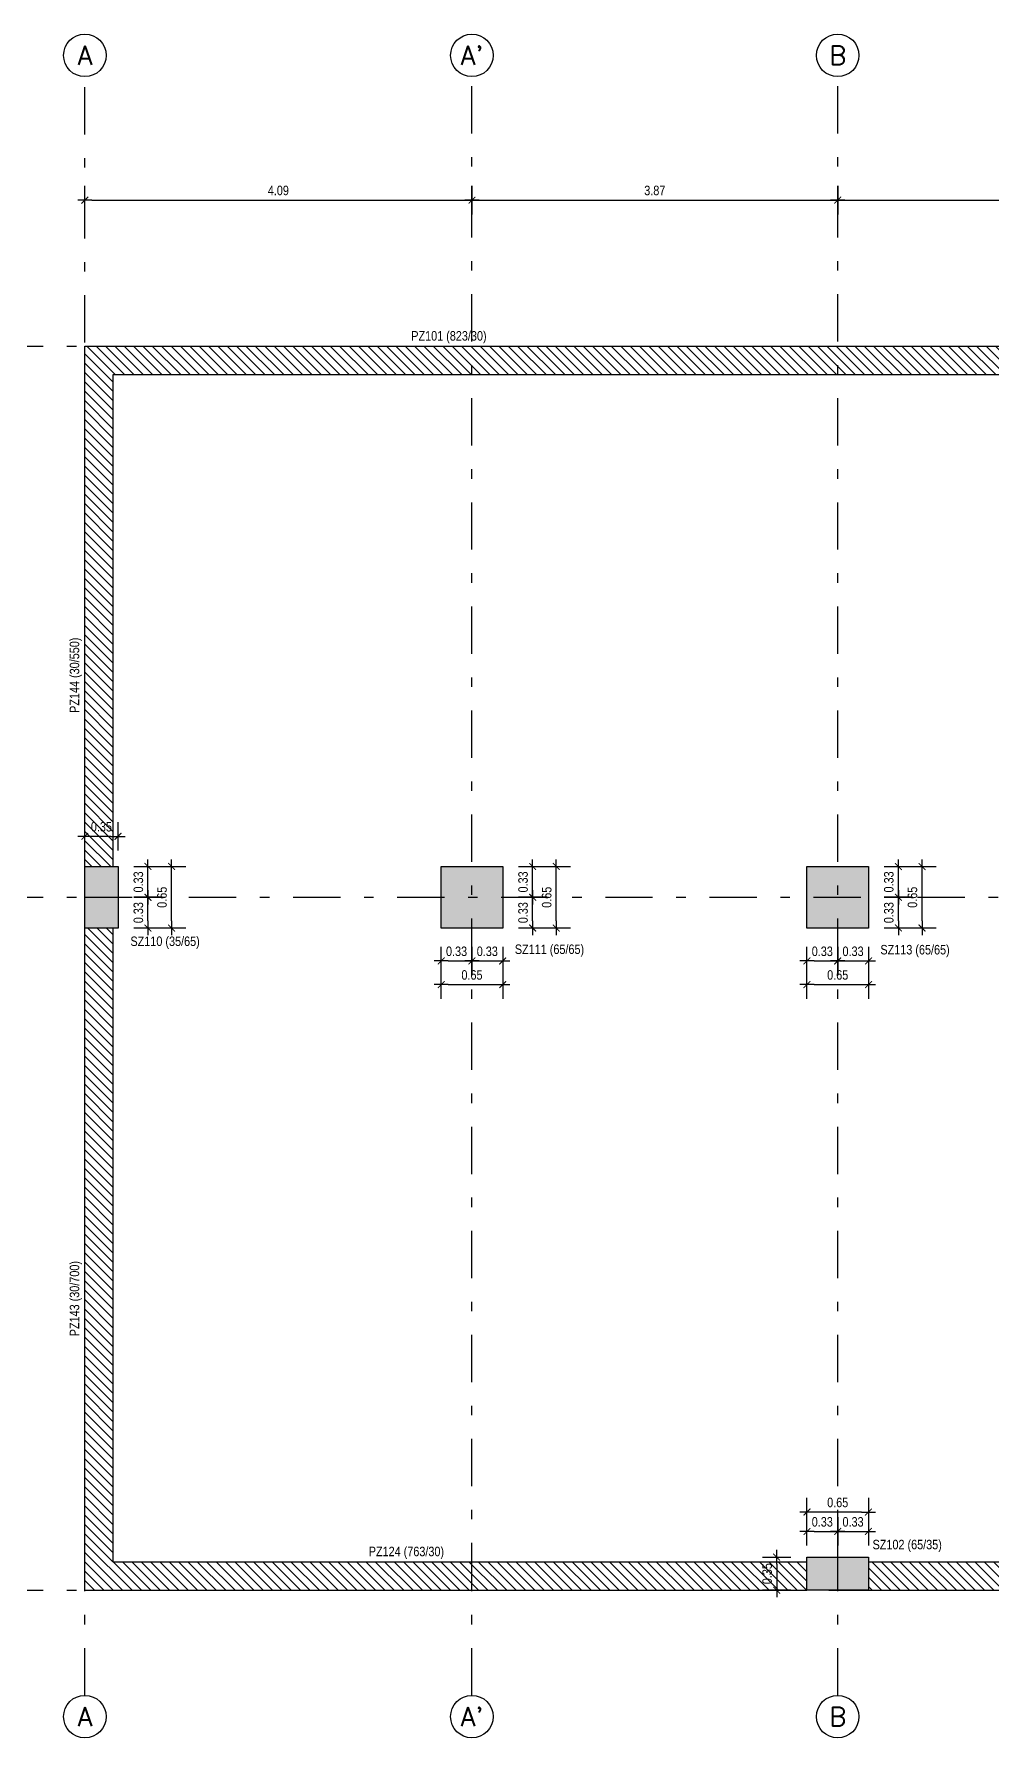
# Model space of a CAD drawing. Header units: metres. Extents: x 419734 to 420376, y 4564732 to 4565123.
# Drawn here: x 419817.36 to 419827.48, y 4565032.51 to 4565050.52 of the extents above; entities that cross this region are included whole.
import ezdxf
from ezdxf.enums import TextEntityAlignment as Align

# ---------------------------------------------------------------- set-up
doc = ezdxf.new("R2010")
doc.units = ezdxf.units.M
doc.linetypes.add('TRATTO-PUNTO', pattern=[1, 0.5, -0.25, 0, -0.25])
doc.layers.get('Defpoints').update_dxf_attribs({"color": 5})
for name, color, linetype in [('07-SIMBOLI', 1, 'Continuous'), ('SW_ASSI', 7, 'TRATTO-PUNTO'), ('SW_DIM', 33, 'Continuous'), ('SW_MAGRONE', 2, 'Continuous'), ('SW_TRATTEGGIO_252', 252, 'Continuous'), ('SW_TRATTEGGIO_253', 253, 'Continuous'), ('SW_TXT_TESTI', 1, 'Continuous')]:
    doc.layers.add(name, color=color, linetype=linetype)
doc.styles.add('ROMANS8', font='ROMANS8.SHX')
doc.styles.add('SWS', font='ARIALN.TTF')
doc.dimstyles.new('DIM-SW-50_m', dxfattribs={"dimtxt": 0.1, "dimasz": 0.075, "dimexe": 0.125, "dimexo": 0.125, "dimgap": 0.05, "dimtad": 1, "dimzin": 1, "dimdsep": 46, "dimtxsty": 'SWS', "dimblk1": 'D', "dimblk2": 'D', "dimsah": 1, "dimcen": 0.0075, "dimdle": 0.0625, "dimse1": 1, "dimse2": 1, "dimclrd": 256, "dimclre": 256, "dimclrt": 256, "dimazin": 0, "dimtfac": 0.75, "dimtmove": 1, "dimatfit": 3, "dimldrblk": 'D', "dimfxl": 0.125, "dimtvp": 1.5, "dimtolj": 1, "dimtzin": 0, "dimarcsym": 0})

# ---------------------------------------------------------------- blocks, each defined once
blk = doc.blocks.new('D')
for p, q in [((-1, 0), (1, 0)), ((0, 2), (0, -2))]:
    blk.add_line(p, q)
at = {"const_width": 0.141}
blk.add_lwpolyline([(0.48, 0.48), (-0.48, -0.48)], dxfattribs=at)
blk = doc.blocks.new('*D1079')
at = {"layer": 'Defpoints', "color": 0, "ltscale": 0.5, "transparency": 16777216}
for p in [(419821.665, 4565041.068), (419821.99, 4565041.068), (419821.99, 4565040.72)]:
    blk.add_point(p, dxfattribs=at)
at = {"layer": 'SW_DIM', "lineweight": -2, "ltscale": 0.5, "transparency": 16777216}
blk.add_line((419821.74, 4565040.72), (419821.915, 4565040.72), dxfattribs=at)
at = {"layer": 'SW_DIM', "lineweight": -2, "ltscale": 0.5, "transparency": 16777216, "xscale": 0.075, "yscale": 0.075, "zscale": 0.075, "rotation": 180}
blk.add_blockref('D', (419821.665, 4565040.72), dxfattribs=at)
at = {"layer": 'SW_DIM', "lineweight": -2, "ltscale": 0.5, "transparency": 16777216, "xscale": 0.075, "yscale": 0.075, "zscale": 0.075}
blk.add_blockref('D', (419821.99, 4565040.72), dxfattribs=at)
at = {"layer": 'SW_DIM', "ltscale": 0.5, "transparency": 16777216, "insert": (419821.827, 4565040.821), "char_height": 0.1, "attachment_point": 5, "style": 'SWS'}
blk.add_mtext('\\A1;0.33', dxfattribs=at)
blk = doc.blocks.new('*D1080')
at = {"layer": 'Defpoints', "color": 0, "ltscale": 0.5, "transparency": 16777216}
for p in [(419821.99, 4565041.068), (419822.315, 4565041.068), (419822.315, 4565040.72)]:
    blk.add_point(p, dxfattribs=at)
at = {"layer": 'SW_DIM', "lineweight": -2, "ltscale": 0.5, "transparency": 16777216}
blk.add_line((419822.065, 4565040.72), (419822.24, 4565040.72), dxfattribs=at)
at = {"layer": 'SW_DIM', "lineweight": -2, "ltscale": 0.5, "transparency": 16777216, "xscale": 0.075, "yscale": 0.075, "zscale": 0.075, "rotation": 180}
blk.add_blockref('D', (419821.99, 4565040.72), dxfattribs=at)
at = {"layer": 'SW_DIM', "lineweight": -2, "ltscale": 0.5, "transparency": 16777216, "xscale": 0.075, "yscale": 0.075, "zscale": 0.075}
blk.add_blockref('D', (419822.315, 4565040.72), dxfattribs=at)
at = {"layer": 'SW_DIM', "ltscale": 0.5, "transparency": 16777216, "insert": (419822.152, 4565040.821), "char_height": 0.1, "attachment_point": 5, "style": 'SWS'}
blk.add_mtext('\\A1;0.33', dxfattribs=at)
blk = doc.blocks.new('*D1004')
at = {"layer": 'Defpoints', "color": 0, "ltscale": 0.5, "transparency": 16777216}
for p in [(419821.665, 4565041.068), (419822.315, 4565041.068), (419822.315, 4565040.47)]:
    blk.add_point(p, dxfattribs=at)
at = {"layer": 'SW_DIM', "lineweight": -2, "ltscale": 0.5, "transparency": 16777216}
blk.add_line((419821.74, 4565040.47), (419822.24, 4565040.47), dxfattribs=at)
at = {"layer": 'SW_DIM', "lineweight": -2, "ltscale": 0.5, "transparency": 16777216, "xscale": 0.075, "yscale": 0.075, "zscale": 0.075, "rotation": 180}
blk.add_blockref('D', (419821.665, 4565040.47), dxfattribs=at)
at = {"layer": 'SW_DIM', "lineweight": -2, "ltscale": 0.5, "transparency": 16777216, "xscale": 0.075, "yscale": 0.075, "zscale": 0.075}
blk.add_blockref('D', (419822.315, 4565040.47), dxfattribs=at)
at = {"layer": 'SW_DIM', "ltscale": 0.5, "transparency": 16777216, "insert": (419821.99, 4565040.571), "char_height": 0.1, "attachment_point": 5, "style": 'SWS'}
blk.add_mtext('\\A1;0.65', dxfattribs=at)
blk = doc.blocks.new('*D1001')
at = {"layer": 'Defpoints', "color": 0, "ltscale": 0.5, "transparency": 16777216}
for p in [(419822.315, 4565041.393), (419822.631, 4565041.393), (419822.315, 4565041.068)]:
    blk.add_point(p, dxfattribs=at)
at = {"layer": 'SW_DIM', "lineweight": -2, "ltscale": 0.5, "transparency": 16777216}
blk.add_line((419822.631, 4565041.143), (419822.631, 4565041.318), dxfattribs=at)
at = {"layer": 'SW_DIM', "lineweight": -2, "ltscale": 0.5, "transparency": 16777216, "xscale": 0.075, "yscale": 0.075, "zscale": 0.075}
for p, rotation in [((419822.631, 4565041.393), 90), ((419822.631, 4565041.068), 270)]:
    blk.add_blockref('D', p, dxfattribs=dict(at, rotation=rotation))
at = {"layer": 'SW_DIM', "ltscale": 0.5, "transparency": 16777216, "insert": (419822.53, 4565041.23), "char_height": 0.1, "attachment_point": 5, "rotation": 90, "style": 'SWS'}
blk.add_mtext('\\A1;0.33', dxfattribs=at)
blk = doc.blocks.new('*D1002')
at = {"layer": 'Defpoints', "color": 0, "ltscale": 0.5, "transparency": 16777216}
for p in [(419822.315, 4565041.718), (419822.631, 4565041.718), (419822.315, 4565041.393)]:
    blk.add_point(p, dxfattribs=at)
at = {"layer": 'SW_DIM', "lineweight": -2, "ltscale": 0.5, "transparency": 16777216}
blk.add_line((419822.631, 4565041.468), (419822.631, 4565041.643), dxfattribs=at)
at = {"layer": 'SW_DIM', "lineweight": -2, "ltscale": 0.5, "transparency": 16777216, "xscale": 0.075, "yscale": 0.075, "zscale": 0.075}
for p, rotation in [((419822.631, 4565041.718), 90), ((419822.631, 4565041.393), 270)]:
    blk.add_blockref('D', p, dxfattribs=dict(at, rotation=rotation))
at = {"layer": 'SW_DIM', "ltscale": 0.5, "transparency": 16777216, "insert": (419822.53, 4565041.555), "char_height": 0.1, "attachment_point": 5, "rotation": 90, "style": 'SWS'}
blk.add_mtext('\\A1;0.33', dxfattribs=at)
blk = doc.blocks.new('*D1003')
at = {"layer": 'Defpoints', "color": 0, "ltscale": 0.5, "transparency": 16777216}
for p in [(419822.315, 4565041.718), (419822.881, 4565041.718), (419822.315, 4565041.068)]:
    blk.add_point(p, dxfattribs=at)
at = {"layer": 'SW_DIM', "lineweight": -2, "ltscale": 0.5, "transparency": 16777216}
blk.add_line((419822.881, 4565041.143), (419822.881, 4565041.643), dxfattribs=at)
at = {"layer": 'SW_DIM', "lineweight": -2, "ltscale": 0.5, "transparency": 16777216, "xscale": 0.075, "yscale": 0.075, "zscale": 0.075}
for p, rotation in [((419822.881, 4565041.718), 90), ((419822.881, 4565041.068), 270)]:
    blk.add_blockref('D', p, dxfattribs=dict(at, rotation=rotation))
at = {"layer": 'SW_DIM', "ltscale": 0.5, "transparency": 16777216, "insert": (419822.78, 4565041.393), "char_height": 0.1, "attachment_point": 5, "rotation": 90, "style": 'SWS'}
blk.add_mtext('\\A1;0.65', dxfattribs=at)
blk = doc.blocks.new('*D1066')
at = {"layer": 'Defpoints', "color": 0, "ltscale": 0.5, "transparency": 16777216}
for p in [(419821.99, 4565048.762), (419817.899, 4565047.218), (419821.99, 4565047.218)]:
    blk.add_point(p, dxfattribs=at)
at = {"layer": 'SW_DIM', "lineweight": -2, "ltscale": 0.5, "transparency": 16777216}
blk.add_line((419817.974, 4565048.762), (419821.915, 4565048.762), dxfattribs=at)
at = {"layer": 'SW_DIM', "lineweight": -2, "ltscale": 0.5, "transparency": 16777216, "xscale": 0.075, "yscale": 0.075, "zscale": 0.075, "rotation": 180}
blk.add_blockref('D', (419817.899, 4565048.762), dxfattribs=at)
at = {"layer": 'SW_DIM', "lineweight": -2, "ltscale": 0.5, "transparency": 16777216, "xscale": 0.075, "yscale": 0.075, "zscale": 0.075}
blk.add_blockref('D', (419821.99, 4565048.762), dxfattribs=at)
at = {"layer": 'SW_DIM', "ltscale": 0.5, "transparency": 16777216, "insert": (419819.944, 4565048.864), "char_height": 0.1, "attachment_point": 5, "style": 'SWS'}
blk.add_mtext('\\A1;4.09', dxfattribs=at)
blk = doc.blocks.new('*D1067')
at = {"layer": 'Defpoints', "color": 0, "ltscale": 0.5, "transparency": 16777216}
for p in [(419825.855, 4565048.762), (419821.99, 4565047.218), (419825.855, 4565047.218)]:
    blk.add_point(p, dxfattribs=at)
at = {"layer": 'SW_DIM', "lineweight": -2, "ltscale": 0.5, "transparency": 16777216}
blk.add_line((419822.065, 4565048.762), (419825.78, 4565048.762), dxfattribs=at)
at = {"layer": 'SW_DIM', "lineweight": -2, "ltscale": 0.5, "transparency": 16777216, "xscale": 0.075, "yscale": 0.075, "zscale": 0.075, "rotation": 180}
blk.add_blockref('D', (419821.99, 4565048.762), dxfattribs=at)
at = {"layer": 'SW_DIM', "lineweight": -2, "ltscale": 0.5, "transparency": 16777216, "xscale": 0.075, "yscale": 0.075, "zscale": 0.075}
blk.add_blockref('D', (419825.855, 4565048.762), dxfattribs=at)
at = {"layer": 'SW_DIM', "ltscale": 0.5, "transparency": 16777216, "insert": (419823.922, 4565048.864), "char_height": 0.1, "attachment_point": 5, "style": 'SWS'}
blk.add_mtext('\\A1;3.87', dxfattribs=at)
blk = doc.blocks.new('*D1068')
at = {"layer": 'Defpoints', "color": 0, "ltscale": 0.5, "transparency": 16777216}
for p in [(419833.272, 4565048.762), (419825.855, 4565047.218), (419833.272, 4565047.218)]:
    blk.add_point(p, dxfattribs=at)
at = {"layer": 'SW_DIM', "lineweight": -2, "ltscale": 0.5, "transparency": 16777216}
blk.add_line((419825.93, 4565048.762), (419833.197, 4565048.762), dxfattribs=at)
at = {"layer": 'SW_DIM', "lineweight": -2, "ltscale": 0.5, "transparency": 16777216, "xscale": 0.075, "yscale": 0.075, "zscale": 0.075, "rotation": 180}
blk.add_blockref('D', (419825.855, 4565048.762), dxfattribs=at)
at = {"layer": 'SW_DIM', "lineweight": -2, "ltscale": 0.5, "transparency": 16777216, "xscale": 0.075, "yscale": 0.075, "zscale": 0.075}
blk.add_blockref('D', (419833.272, 4565048.762), dxfattribs=at)
at = {"layer": 'SW_DIM', "ltscale": 0.5, "transparency": 16777216, "insert": (419829.563, 4565048.863), "char_height": 0.1, "attachment_point": 5, "style": 'SWS'}
blk.add_mtext('\\A1;7.42', dxfattribs=at)
blk = doc.blocks.new('*D1077')
at = {"layer": 'Defpoints', "color": 0, "ltscale": 0.5, "transparency": 16777216}
for p in [(419817.899, 4565047.218), (419815.839, 4565041.393), (419817.899, 4565041.393)]:
    blk.add_point(p, dxfattribs=at)
at = {"layer": 'SW_DIM', "lineweight": -2, "ltscale": 0.5, "transparency": 16777216}
blk.add_line((419815.839, 4565047.143), (419815.839, 4565041.468), dxfattribs=at)
at = {"layer": 'SW_DIM', "lineweight": -2, "ltscale": 0.5, "transparency": 16777216, "xscale": 0.075, "yscale": 0.075, "zscale": 0.075}
for p, rotation in [((419815.839, 4565047.218), 90), ((419815.839, 4565041.393), 270)]:
    blk.add_blockref('D', p, dxfattribs=dict(at, rotation=rotation))
at = {"layer": 'SW_DIM', "ltscale": 0.5, "transparency": 16777216, "insert": (419815.738, 4565044.305), "char_height": 0.1, "attachment_point": 5, "rotation": 90, "style": 'SWS'}
blk.add_mtext('\\A1;5.82', dxfattribs=at)
blk = doc.blocks.new('*D1078')
at = {"layer": 'Defpoints', "color": 0, "ltscale": 0.5, "transparency": 16777216}
for p in [(419817.899, 4565041.393), (419815.839, 4565034.068), (419817.899, 4565034.068)]:
    blk.add_point(p, dxfattribs=at)
at = {"layer": 'SW_DIM', "lineweight": -2, "ltscale": 0.5, "transparency": 16777216}
blk.add_line((419815.839, 4565041.318), (419815.839, 4565034.143), dxfattribs=at)
at = {"layer": 'SW_DIM', "lineweight": -2, "ltscale": 0.5, "transparency": 16777216, "xscale": 0.075, "yscale": 0.075, "zscale": 0.075}
for p, rotation in [((419815.839, 4565041.393), 90), ((419815.839, 4565034.068), 270)]:
    blk.add_blockref('D', p, dxfattribs=dict(at, rotation=rotation))
at = {"layer": 'SW_DIM', "ltscale": 0.5, "transparency": 16777216, "insert": (419815.738, 4565037.73), "char_height": 0.1, "attachment_point": 5, "rotation": 90, "style": 'SWS'}
blk.add_mtext('\\A1;7.33', dxfattribs=at)
blk = doc.blocks.new('*D1081')
at = {"layer": 'Defpoints', "color": 0, "ltscale": 0.5, "transparency": 16777216}
for p in [(419815.339, 4565047.218), (419817.899, 4565047.218), (419817.899, 4565034.068)]:
    blk.add_point(p, dxfattribs=at)
at = {"layer": 'SW_DIM', "lineweight": -2, "ltscale": 0.5, "transparency": 16777216}
blk.add_line((419815.339, 4565034.143), (419815.339, 4565047.143), dxfattribs=at)
at = {"layer": 'SW_DIM', "lineweight": -2, "ltscale": 0.5, "transparency": 16777216, "xscale": 0.075, "yscale": 0.075, "zscale": 0.075}
for p, rotation in [((419815.339, 4565047.218), 90), ((419815.339, 4565034.068), 270)]:
    blk.add_blockref('D', p, dxfattribs=dict(at, rotation=rotation))
at = {"layer": 'SW_DIM', "ltscale": 0.5, "transparency": 16777216, "insert": (419815.238, 4565040.643), "char_height": 0.1, "attachment_point": 5, "rotation": 90, "style": 'SWS'}
blk.add_mtext('\\A1;13.15', dxfattribs=at)
blk = doc.blocks.new('*D1005')
at = {"layer": 'Defpoints', "color": 0, "ltscale": 0.5, "transparency": 16777216}
for p in [(419825.53, 4565041.068), (419825.855, 4565041.068), (419825.855, 4565040.72)]:
    blk.add_point(p, dxfattribs=at)
at = {"layer": 'SW_DIM', "lineweight": -2, "ltscale": 0.5, "transparency": 16777216}
blk.add_line((419825.605, 4565040.72), (419825.78, 4565040.72), dxfattribs=at)
at = {"layer": 'SW_DIM', "lineweight": -2, "ltscale": 0.5, "transparency": 16777216, "xscale": 0.075, "yscale": 0.075, "zscale": 0.075, "rotation": 180}
blk.add_blockref('D', (419825.53, 4565040.72), dxfattribs=at)
at = {"layer": 'SW_DIM', "lineweight": -2, "ltscale": 0.5, "transparency": 16777216, "xscale": 0.075, "yscale": 0.075, "zscale": 0.075}
blk.add_blockref('D', (419825.855, 4565040.72), dxfattribs=at)
at = {"layer": 'SW_DIM', "ltscale": 0.5, "transparency": 16777216, "insert": (419825.692, 4565040.821), "char_height": 0.1, "attachment_point": 5, "style": 'SWS'}
blk.add_mtext('\\A1;0.33', dxfattribs=at)
blk = doc.blocks.new('*D1006')
at = {"layer": 'Defpoints', "color": 0, "ltscale": 0.5, "transparency": 16777216}
for p in [(419825.855, 4565041.068), (419826.18, 4565041.068), (419826.18, 4565040.72)]:
    blk.add_point(p, dxfattribs=at)
at = {"layer": 'SW_DIM', "lineweight": -2, "ltscale": 0.5, "transparency": 16777216}
blk.add_line((419825.93, 4565040.72), (419826.105, 4565040.72), dxfattribs=at)
at = {"layer": 'SW_DIM', "lineweight": -2, "ltscale": 0.5, "transparency": 16777216, "xscale": 0.075, "yscale": 0.075, "zscale": 0.075, "rotation": 180}
blk.add_blockref('D', (419825.855, 4565040.72), dxfattribs=at)
at = {"layer": 'SW_DIM', "lineweight": -2, "ltscale": 0.5, "transparency": 16777216, "xscale": 0.075, "yscale": 0.075, "zscale": 0.075}
blk.add_blockref('D', (419826.18, 4565040.72), dxfattribs=at)
at = {"layer": 'SW_DIM', "ltscale": 0.5, "transparency": 16777216, "insert": (419826.017, 4565040.821), "char_height": 0.1, "attachment_point": 5, "style": 'SWS'}
blk.add_mtext('\\A1;0.33', dxfattribs=at)
blk = doc.blocks.new('*D1007')
at = {"layer": 'Defpoints', "color": 0, "ltscale": 0.5, "transparency": 16777216}
for p in [(419825.53, 4565041.068), (419826.18, 4565041.068), (419826.18, 4565040.47)]:
    blk.add_point(p, dxfattribs=at)
at = {"layer": 'SW_DIM', "lineweight": -2, "ltscale": 0.5, "transparency": 16777216}
blk.add_line((419825.605, 4565040.47), (419826.105, 4565040.47), dxfattribs=at)
at = {"layer": 'SW_DIM', "lineweight": -2, "ltscale": 0.5, "transparency": 16777216, "xscale": 0.075, "yscale": 0.075, "zscale": 0.075, "rotation": 180}
blk.add_blockref('D', (419825.53, 4565040.47), dxfattribs=at)
at = {"layer": 'SW_DIM', "lineweight": -2, "ltscale": 0.5, "transparency": 16777216, "xscale": 0.075, "yscale": 0.075, "zscale": 0.075}
blk.add_blockref('D', (419826.18, 4565040.47), dxfattribs=at)
at = {"layer": 'SW_DIM', "ltscale": 0.5, "transparency": 16777216, "insert": (419825.855, 4565040.571), "char_height": 0.1, "attachment_point": 5, "style": 'SWS'}
blk.add_mtext('\\A1;0.65', dxfattribs=at)
blk = doc.blocks.new('*D1008')
at = {"layer": 'Defpoints', "color": 0, "ltscale": 0.5, "transparency": 16777216}
for p in [(419826.18, 4565041.393), (419826.496, 4565041.393), (419826.18, 4565041.068)]:
    blk.add_point(p, dxfattribs=at)
at = {"layer": 'SW_DIM', "lineweight": -2, "ltscale": 0.5, "transparency": 16777216}
blk.add_line((419826.496, 4565041.143), (419826.496, 4565041.318), dxfattribs=at)
at = {"layer": 'SW_DIM', "lineweight": -2, "ltscale": 0.5, "transparency": 16777216, "xscale": 0.075, "yscale": 0.075, "zscale": 0.075}
for p, rotation in [((419826.496, 4565041.393), 90), ((419826.496, 4565041.068), 270)]:
    blk.add_blockref('D', p, dxfattribs=dict(at, rotation=rotation))
at = {"layer": 'SW_DIM', "ltscale": 0.5, "transparency": 16777216, "insert": (419826.395, 4565041.23), "char_height": 0.1, "attachment_point": 5, "rotation": 90, "style": 'SWS'}
blk.add_mtext('\\A1;0.33', dxfattribs=at)
blk = doc.blocks.new('*D1009')
at = {"layer": 'Defpoints', "color": 0, "ltscale": 0.5, "transparency": 16777216}
for p in [(419826.18, 4565041.718), (419826.496, 4565041.718), (419826.18, 4565041.393)]:
    blk.add_point(p, dxfattribs=at)
at = {"layer": 'SW_DIM', "lineweight": -2, "ltscale": 0.5, "transparency": 16777216}
blk.add_line((419826.496, 4565041.468), (419826.496, 4565041.643), dxfattribs=at)
at = {"layer": 'SW_DIM', "lineweight": -2, "ltscale": 0.5, "transparency": 16777216, "xscale": 0.075, "yscale": 0.075, "zscale": 0.075}
for p, rotation in [((419826.496, 4565041.718), 90), ((419826.496, 4565041.393), 270)]:
    blk.add_blockref('D', p, dxfattribs=dict(at, rotation=rotation))
at = {"layer": 'SW_DIM', "ltscale": 0.5, "transparency": 16777216, "insert": (419826.395, 4565041.555), "char_height": 0.1, "attachment_point": 5, "rotation": 90, "style": 'SWS'}
blk.add_mtext('\\A1;0.33', dxfattribs=at)
blk = doc.blocks.new('*D1010')
at = {"layer": 'Defpoints', "color": 0, "ltscale": 0.5, "transparency": 16777216}
for p in [(419826.18, 4565041.718), (419826.746, 4565041.718), (419826.18, 4565041.068)]:
    blk.add_point(p, dxfattribs=at)
at = {"layer": 'SW_DIM', "lineweight": -2, "ltscale": 0.5, "transparency": 16777216}
blk.add_line((419826.746, 4565041.143), (419826.746, 4565041.643), dxfattribs=at)
at = {"layer": 'SW_DIM', "lineweight": -2, "ltscale": 0.5, "transparency": 16777216, "xscale": 0.075, "yscale": 0.075, "zscale": 0.075}
for p, rotation in [((419826.746, 4565041.718), 90), ((419826.746, 4565041.068), 270)]:
    blk.add_blockref('D', p, dxfattribs=dict(at, rotation=rotation))
at = {"layer": 'SW_DIM', "ltscale": 0.5, "transparency": 16777216, "insert": (419826.645, 4565041.393), "char_height": 0.1, "attachment_point": 5, "rotation": 90, "style": 'SWS'}
blk.add_mtext('\\A1;0.65', dxfattribs=at)
blk = doc.blocks.new('*D1082')
at = {"layer": 'Defpoints', "color": 0, "ltscale": 0.5, "transparency": 16777216}
for p in [(419825.855, 4565034.689), (419825.53, 4565034.418), (419825.855, 4565034.418)]:
    blk.add_point(p, dxfattribs=at)
at = {"layer": 'SW_DIM', "lineweight": -2, "ltscale": 0.5, "transparency": 16777216}
blk.add_line((419825.605, 4565034.689), (419825.78, 4565034.689), dxfattribs=at)
at = {"layer": 'SW_DIM', "lineweight": -2, "ltscale": 0.5, "transparency": 16777216, "xscale": 0.075, "yscale": 0.075, "zscale": 0.075, "rotation": 180}
blk.add_blockref('D', (419825.53, 4565034.689), dxfattribs=at)
at = {"layer": 'SW_DIM', "lineweight": -2, "ltscale": 0.5, "transparency": 16777216, "xscale": 0.075, "yscale": 0.075, "zscale": 0.075}
blk.add_blockref('D', (419825.855, 4565034.689), dxfattribs=at)
at = {"layer": 'SW_DIM', "ltscale": 0.5, "transparency": 16777216, "insert": (419825.692, 4565034.79), "char_height": 0.1, "attachment_point": 5, "style": 'SWS'}
blk.add_mtext('\\A1;0.33', dxfattribs=at)
blk = doc.blocks.new('*D1083')
at = {"layer": 'Defpoints', "color": 0, "ltscale": 0.5, "transparency": 16777216}
for p in [(419826.18, 4565034.689), (419825.855, 4565034.418), (419826.18, 4565034.418)]:
    blk.add_point(p, dxfattribs=at)
at = {"layer": 'SW_DIM', "lineweight": -2, "ltscale": 0.5, "transparency": 16777216}
blk.add_line((419825.93, 4565034.689), (419826.105, 4565034.689), dxfattribs=at)
at = {"layer": 'SW_DIM', "lineweight": -2, "ltscale": 0.5, "transparency": 16777216, "xscale": 0.075, "yscale": 0.075, "zscale": 0.075, "rotation": 180}
blk.add_blockref('D', (419825.855, 4565034.689), dxfattribs=at)
at = {"layer": 'SW_DIM', "lineweight": -2, "ltscale": 0.5, "transparency": 16777216, "xscale": 0.075, "yscale": 0.075, "zscale": 0.075}
blk.add_blockref('D', (419826.18, 4565034.689), dxfattribs=at)
at = {"layer": 'SW_DIM', "ltscale": 0.5, "transparency": 16777216, "insert": (419826.017, 4565034.79), "char_height": 0.1, "attachment_point": 5, "style": 'SWS'}
blk.add_mtext('\\A1;0.33', dxfattribs=at)
blk = doc.blocks.new('*D1084')
at = {"layer": 'Defpoints', "color": 0, "ltscale": 0.5, "transparency": 16777216}
for p in [(419825.53, 4565034.894), (419825.53, 4565034.418), (419826.18, 4565034.418)]:
    blk.add_point(p, dxfattribs=at)
at = {"layer": 'SW_DIM', "lineweight": -2, "ltscale": 0.5, "transparency": 16777216}
blk.add_line((419826.105, 4565034.894), (419825.605, 4565034.894), dxfattribs=at)
at = {"layer": 'SW_DIM', "lineweight": -2, "ltscale": 0.5, "transparency": 16777216, "xscale": 0.075, "yscale": 0.075, "zscale": 0.075, "rotation": 180}
blk.add_blockref('D', (419825.53, 4565034.894), dxfattribs=at)
at = {"layer": 'SW_DIM', "lineweight": -2, "ltscale": 0.5, "transparency": 16777216, "xscale": 0.075, "yscale": 0.075, "zscale": 0.075}
blk.add_blockref('D', (419826.18, 4565034.894), dxfattribs=at)
at = {"layer": 'SW_DIM', "ltscale": 0.5, "transparency": 16777216, "insert": (419825.855, 4565034.995), "char_height": 0.1, "attachment_point": 5, "style": 'SWS'}
blk.add_mtext('\\A1;0.65', dxfattribs=at)
blk = doc.blocks.new('*D1085')
at = {"layer": 'Defpoints', "color": 0, "ltscale": 0.5, "transparency": 16777216}
for p in [(419825.53, 4565034.418), (419825.21, 4565034.068), (419825.53, 4565034.068)]:
    blk.add_point(p, dxfattribs=at)
at = {"layer": 'SW_DIM', "lineweight": -2, "ltscale": 0.5, "transparency": 16777216}
blk.add_line((419825.21, 4565034.343), (419825.21, 4565034.143), dxfattribs=at)
at = {"layer": 'SW_DIM', "lineweight": -2, "ltscale": 0.5, "transparency": 16777216, "xscale": 0.075, "yscale": 0.075, "zscale": 0.075}
for p, rotation in [((419825.21, 4565034.418), 90), ((419825.21, 4565034.068), 270)]:
    blk.add_blockref('D', p, dxfattribs=dict(at, rotation=rotation))
at = {"layer": 'SW_DIM', "ltscale": 0.5, "transparency": 16777216, "insert": (419825.109, 4565034.243), "char_height": 0.1, "attachment_point": 5, "rotation": 90, "style": 'SWS'}
blk.add_mtext('\\A1;0.35', dxfattribs=at)
blk = doc.blocks.new('*D1092')
at = {"layer": 'Defpoints', "color": 0, "ltscale": 0.5, "transparency": 16777216}
for p in [(419817.899, 4565042.037), (419817.899, 4565041.718), (419818.249, 4565041.718)]:
    blk.add_point(p, dxfattribs=at)
at = {"layer": 'SW_DIM', "lineweight": -2, "ltscale": 0.5, "transparency": 16777216}
blk.add_line((419818.174, 4565042.037), (419817.974, 4565042.037), dxfattribs=at)
at = {"layer": 'SW_DIM', "lineweight": -2, "ltscale": 0.5, "transparency": 16777216, "xscale": 0.075, "yscale": 0.075, "zscale": 0.075, "rotation": 180}
blk.add_blockref('D', (419817.899, 4565042.037), dxfattribs=at)
at = {"layer": 'SW_DIM', "lineweight": -2, "ltscale": 0.5, "transparency": 16777216, "xscale": 0.075, "yscale": 0.075, "zscale": 0.075}
blk.add_blockref('D', (419818.249, 4565042.037), dxfattribs=at)
at = {"layer": 'SW_DIM', "ltscale": 0.5, "transparency": 16777216, "insert": (419818.074, 4565042.138), "char_height": 0.1, "attachment_point": 5, "style": 'SWS'}
blk.add_mtext('\\A1;0.35', dxfattribs=at)
blk = doc.blocks.new('*D1036')
at = {"layer": 'Defpoints', "color": 0, "ltscale": 0.5, "transparency": 16777216}
for p in [(419818.249, 4565041.393), (419818.566, 4565041.393), (419818.249, 4565041.068)]:
    blk.add_point(p, dxfattribs=at)
at = {"layer": 'SW_DIM', "lineweight": -2, "ltscale": 0.5, "transparency": 16777216}
blk.add_line((419818.566, 4565041.143), (419818.566, 4565041.318), dxfattribs=at)
at = {"layer": 'SW_DIM', "lineweight": -2, "ltscale": 0.5, "transparency": 16777216, "xscale": 0.075, "yscale": 0.075, "zscale": 0.075}
for p, rotation in [((419818.566, 4565041.393), 90), ((419818.566, 4565041.068), 270)]:
    blk.add_blockref('D', p, dxfattribs=dict(at, rotation=rotation))
at = {"layer": 'SW_DIM', "ltscale": 0.5, "transparency": 16777216, "insert": (419818.465, 4565041.23), "char_height": 0.1, "attachment_point": 5, "rotation": 90, "style": 'SWS'}
blk.add_mtext('\\A1;0.33', dxfattribs=at)
blk = doc.blocks.new('*D1037')
at = {"layer": 'Defpoints', "color": 0, "ltscale": 0.5, "transparency": 16777216}
for p in [(419818.249, 4565041.718), (419818.566, 4565041.718), (419818.249, 4565041.393)]:
    blk.add_point(p, dxfattribs=at)
at = {"layer": 'SW_DIM', "lineweight": -2, "ltscale": 0.5, "transparency": 16777216}
blk.add_line((419818.566, 4565041.468), (419818.566, 4565041.643), dxfattribs=at)
at = {"layer": 'SW_DIM', "lineweight": -2, "ltscale": 0.5, "transparency": 16777216, "xscale": 0.075, "yscale": 0.075, "zscale": 0.075}
for p, rotation in [((419818.566, 4565041.718), 90), ((419818.566, 4565041.393), 270)]:
    blk.add_blockref('D', p, dxfattribs=dict(at, rotation=rotation))
at = {"layer": 'SW_DIM', "ltscale": 0.5, "transparency": 16777216, "insert": (419818.465, 4565041.555), "char_height": 0.1, "attachment_point": 5, "rotation": 90, "style": 'SWS'}
blk.add_mtext('\\A1;0.33', dxfattribs=at)
blk = doc.blocks.new('*D1038')
at = {"layer": 'Defpoints', "color": 0, "ltscale": 0.5, "transparency": 16777216}
for p in [(419818.249, 4565041.718), (419818.816, 4565041.718), (419818.249, 4565041.068)]:
    blk.add_point(p, dxfattribs=at)
at = {"layer": 'SW_DIM', "lineweight": -2, "ltscale": 0.5, "transparency": 16777216}
blk.add_line((419818.816, 4565041.143), (419818.816, 4565041.643), dxfattribs=at)
at = {"layer": 'SW_DIM', "lineweight": -2, "ltscale": 0.5, "transparency": 16777216, "xscale": 0.075, "yscale": 0.075, "zscale": 0.075}
for p, rotation in [((419818.816, 4565041.718), 90), ((419818.816, 4565041.068), 270)]:
    blk.add_blockref('D', p, dxfattribs=dict(at, rotation=rotation))
at = {"layer": 'SW_DIM', "ltscale": 0.5, "transparency": 16777216, "insert": (419818.715, 4565041.393), "char_height": 0.1, "attachment_point": 5, "rotation": 90, "style": 'SWS'}
blk.add_mtext('\\A1;0.65', dxfattribs=at)

msp = doc.modelspace()

# ---------------------------------------------------------------- hatches: boundary and pattern name
at = {"layer": 'SW_TRATTEGGIO_252'}
h = msp.add_hatch(dxfattribs=at)
h.set_pattern_fill('_USER', color=256, scale=0.07, angle=135, pattern_type=0)
h.set_pattern_definition([(135, (419952.12758, 4565185.04675), (-0.049497475, -0.049497475), [])])
h.paths.add_polyline_path([(419825.52968, 4565034.0676), (419825.52968, 4565034.3676), (419818.19942, 4565034.3676), (419818.19942, 4565041.0676), (419817.89942, 4565041.0676), (419817.89942, 4565034.0676)])
h.paths.add_polyline_path([(419826.17968, 4565034.3676), (419826.17968, 4565034.0676), (419840.67714, 4565034.0676), (419840.67714, 4565034.3676)])
h.paths.add_polyline_path([(419842.41714, 4565034.3676), (419842.41714, 4565034.0676), (419846.84714, 4565034.0676), (419846.84714, 4565034.3676)])
h.paths.add_polyline_path([(419841.41714, 4565034.0676), (419841.61714, 4565034.0676), (419841.61714, 4565034.3676), (419841.41714, 4565034.3676)])
h.paths.add_polyline_path([(419861.62214, 4565034.0676), (419861.62214, 4565034.3676), (419847.49714, 4565034.3676), (419847.49714, 4565034.0676)])
h.paths.add_polyline_path([(419866.37214, 4565047.2176), (419862.72214, 4565047.2176), (419862.72214, 4565046.9176), (419866.07214, 4565046.9176), (419866.07214, 4565034.3676), (419862.42214, 4565034.3676), (419862.42214, 4565034.0676), (419866.37214, 4565034.0676)])
h.paths.add_polyline_path([(419847.27214, 4565045.0176), (419847.27214, 4565046.9176), (419852.52214, 4565046.9176), (419852.52214, 4565045.0176), (419852.82214, 4565045.0176), (419852.82214, 4565046.9176), (419857.07214, 4565046.9176), (419857.07214, 4565045.0176), (419857.37214, 4565045.0176), (419857.37214, 4565046.9176), (419861.52235, 4565046.9176), (419861.62214, 4565046.9176), (419861.62214, 4565044.0176), (419861.92214, 4565044.0176), (419861.92214, 4565046.9176), (419861.92214, 4565047.2176), (419861.52235, 4565047.2176), (419846.87235, 4565047.2176), (419842.41714, 4565047.2176), (419842.41714, 4565046.9176), (419846.87235, 4565046.9176), (419846.97214, 4565046.9176), (419846.97214, 4565045.0176)])
h.paths.add_polyline_path([(419847.27214, 4565041.4176), (419847.27214, 4565044.0176), (419846.97214, 4565044.0176), (419846.97214, 4565041.1176), (419861.92214, 4565041.1176), (419861.92214, 4565044.0176), (419861.62214, 4565044.0176), (419861.62214, 4565041.4176), (419857.37214, 4565041.4176), (419857.37214, 4565044.0176), (419857.07214, 4565044.0176), (419857.07214, 4565041.4176), (419852.82214, 4565041.4176), (419852.82214, 4565044.0176), (419852.52214, 4565044.01532), (419852.52214, 4565041.4176)])
h.paths.add_polyline_path([(419841.61714, 4565047.2176), (419841.41714, 4565047.2176), (419841.41714, 4565046.9176), (419841.61714, 4565046.9176)])
h.paths.add_polyline_path([(419826.12989, 4565046.9176), (419840.67714, 4565046.9176), (419840.67714, 4565047.2176), (419826.12989, 4565047.2176), (419817.89942, 4565047.2176), (419817.89942, 4565041.7176), (419818.19942, 4565041.7176), (419818.19942, 4565046.9176)])
h.paths.add_polyline_path([(419861.85964, 4565044.80966), (419861.85964, 4565044.22553), (419861.68464, 4565044.22553), (419861.68464, 4565044.80966)], flags=16)
at = {"layer": 'SW_TRATTEGGIO_253'}
h = msp.add_hatch(color=256, dxfattribs=at)
h.paths.add_polyline_path([(419817.89942, 4565041.7176), (419817.89942, 4565041.0676), (419818.24942, 4565041.0676), (419818.24942, 4565041.7176)])
h.paths.add_polyline_path([(419822.31455, 4565041.0676), (419822.31455, 4565041.7176), (419821.66455, 4565041.7176), (419821.66455, 4565041.0676)])
h.paths.add_polyline_path([(419825.52968, 4565041.7176), (419825.52968, 4565041.0676), (419826.17968, 4565041.0676), (419826.17968, 4565041.7176)])
h.paths.add_polyline_path([(419833.5971, 4565041.7176), (419832.9471, 4565041.7176), (419832.9471, 4565041.0676), (419833.5971, 4565041.0676)])
h.paths.add_polyline_path([(419841.02714, 4565041.0676), (419841.02714, 4565041.7176), (419840.67714, 4565041.7176), (419840.67714, 4565041.0676)])
h.paths.add_polyline_path([(419841.06714, 4565041.7176), (419841.06714, 4565041.0676), (419841.41714, 4565041.0676), (419841.41714, 4565041.7176)])
h.paths.add_polyline_path([(419840.67714, 4565046.5676), (419841.02714, 4565046.5676), (419841.02714, 4565047.2176), (419840.67714, 4565047.2176)])
h.paths.add_polyline_path([(419841.41714, 4565047.2176), (419841.06714, 4565047.2176), (419841.06714, 4565046.5676), (419841.41714, 4565046.5676)])
h.paths.add_polyline_path([(419840.67714, 4565034.0676), (419841.02714, 4565034.0676), (419841.02714, 4565034.7176), (419840.67714, 4565034.7176)])
h.paths.add_polyline_path([(419841.41714, 4565034.7176), (419841.06714, 4565034.7176), (419841.06714, 4565034.0676), (419841.41714, 4565034.0676)])
h.paths.add_polyline_path([(419847.49714, 4565034.4176), (419846.84714, 4565034.4176), (419846.84714, 4565034.0676), (419847.49714, 4565034.0676)])
h.paths.add_polyline_path([(419825.52968, 4565034.0676), (419826.17968, 4565034.0676), (419826.17968, 4565034.4176), (419825.52968, 4565034.4176)])

# ---------------------------------------------------------------- linework, layer by layer
at = {"layer": '07-SIMBOLI', "color": 1}
for centre in [(419817.89942, 4565050.2926), (419821.98955, 4565050.2926), (419825.85468, 4565050.2926), (419817.89942, 4565032.73145), (419821.98955, 4565032.73145), (419825.85468, 4565032.73145)]:
    msp.add_circle(centre, 0.225, dxfattribs=at)
at = {"layer": 'SW_ASSI'}
for points in [[(419817.89942, 4565032.95646), (419817.89942, 4565050.0676), (419817.89965, 4565050.0676)], [(419821.98955, 4565032.95646), (419821.98955, 4565034.0676), (419821.98955, 4565050.0676), (419821.98978, 4565050.0676)], [(419825.85468, 4565032.95646), (419825.85468, 4565034.0676), (419825.85468, 4565050.0676), (419825.85491, 4565050.0676)], [(419814.7602, 4565047.2176), (419817.89942, 4565047.2176), (419839.89942, 4565047.2176), (419867.39742, 4565047.2176)], [(419814.7602, 4565041.3926), (419817.89942, 4565041.3926), (419839.89942, 4565041.3926), (419867.39742, 4565041.3926)], [(419814.7602, 4565034.0676), (419867.39742, 4565034.0676)]]:
    msp.add_lwpolyline(points, dxfattribs=at)
at = {"layer": 'SW_MAGRONE'}
for points in [[(419817.89942, 4565041.7176), (419817.89942, 4565047.2176)], [(419817.89942, 4565047.2176), (419826.12989, 4565047.2176)], [(419826.12989, 4565047.2176), (419833.54731, 4565047.2176)], [(419818.19942, 4565041.7176), (419818.19942, 4565046.9176)], [(419818.19942, 4565046.9176), (419840.67714, 4565046.9176)], [(419817.89942, 4565034.0676), (419817.89942, 4565041.0676)], [(419818.19942, 4565034.3676), (419818.19942, 4565041.0676)], [(419818.19942, 4565034.3676), (419825.52968, 4565034.3676)], [(419826.17968, 4565034.3676), (419840.67714, 4565034.3676)], [(419817.89942, 4565034.0676), (419825.52968, 4565034.0676)], [(419826.17968, 4565034.0676), (419841.02714, 4565034.0676)]]:
    msp.add_lwpolyline(points, dxfattribs=at)
for points in [[(419818.24942, 4565041.7176), (419818.24942, 4565041.0676), (419817.89942, 4565041.0676), (419817.89942, 4565041.7176)], [(419821.66455, 4565041.0676), (419821.66455, 4565041.7176), (419822.31455, 4565041.7176), (419822.31455, 4565041.0676)], [(419826.17968, 4565041.7176), (419826.17968, 4565041.0676), (419825.52968, 4565041.0676), (419825.52968, 4565041.7176)], [(419826.17968, 4565034.0676), (419825.52968, 4565034.0676), (419825.52968, 4565034.4176), (419826.17968, 4565034.4176)]]:
    msp.add_lwpolyline(points, close=True, dxfattribs=at)

# ---------------------------------------------------------------- texts
at = {"layer": '07-SIMBOLI', "color": 4, "style": 'ROMANS8'}
for s, p in [('A', (419817.89942, 4565050.2926)), ("A'", (419821.98955, 4565050.2926)), ('B', (419825.85468, 4565050.2926)), ('A', (419817.89942, 4565032.73145)), ("A'", (419821.98955, 4565032.73145)), ('B', (419825.85468, 4565032.73145))]:
    msp.add_text(s, height=0.2, rotation=0.110239, dxfattribs=at).set_placement(p, align=Align.MIDDLE_CENTER)
at = {"layer": 'SW_TXT_TESTI', "color": 2, "style": 'SWS'}
for s, p in [('PZ101 (823/30)', (419821.34842, 4565047.2776)), ('SZ110 (35/65)', (419818.38101, 4565040.87782)), ('SZ111 (65/65)', (419822.44288, 4565040.79348)), ('SZ113 (65/65)', (419826.30591, 4565040.78886)), ('SZ102 (65/35)', (419826.22311, 4565034.50054)), ('PZ124 (763/30)', (419820.89888, 4565034.4276))]:
    msp.add_text(s, height=0.1, dxfattribs=at).set_placement(p)
for s, p in [('PZ144 (30/550)', (419817.83942, 4565043.34193)), ('PZ143 (30/700)', (419817.83942, 4565036.75193))]:
    msp.add_text(s, height=0.1, rotation=90, dxfattribs=at).set_placement(p)

# ---------------------------------------------------------------- dimensions: what is measured, and where the dimension line sits
at = {"layer": 'SW_DIM', "ltscale": 0.5}
for base, p1, p2, picture, middle in [((419821.98955, 4565048.76248), (419817.89942, 4565047.2176), (419821.98955, 4565047.2176), '*D1066', (419819.94448, 4565048.86354)), ((419825.85468, 4565048.76248), (419821.98955, 4565047.2176), (419825.85468, 4565047.2176), '*D1067', (419823.92211, 4565048.86354)), ((419833.2721, 4565048.76248), (419825.85468, 4565047.2176), (419833.2721, 4565047.2176), '*D1068', (419829.56339, 4565048.86268)), ((419817.89942, 4565042.03674), (419818.24942, 4565041.7176), (419817.89942, 4565041.7176), '*D1092', (419818.07442, 4565042.1378)), ((419821.9895493381, 4565040.7201172234), (419821.6645493381, 4565041.0675962241), (419821.9895493381, 4565041.0675962241), '*D1079', (419821.8270493381, 4565040.8211745219)), ((419822.31455, 4565040.47012), (419821.66455, 4565041.0676), (419822.31455, 4565041.0676), '*D1004', (419821.98955, 4565040.57117)), ((419822.3145493381, 4565040.7201172262), (419821.9895493381, 4565041.0675962241), (419822.3145493381, 4565041.0675962241), '*D1080', (419822.1520493381, 4565040.8211745247)), ((419825.8546806474, 4565040.7201172234), (419825.5296806474, 4565041.0675962241), (419825.8546806474, 4565041.0675962241), '*D1005', (419825.6921806474, 4565040.8211745219)), ((419826.17968, 4565040.47012), (419825.52968, 4565041.0676), (419826.17968, 4565041.0676), '*D1007', (419825.85468, 4565040.57117)), ((419826.1796806474, 4565040.7201172234), (419825.8546806474, 4565041.0675962241), (419826.1796806474, 4565041.0675962241), '*D1006', (419826.0171806474, 4565040.8211745219)), ((419825.52968, 4565034.89372), (419826.17968, 4565034.4176), (419825.52968, 4565034.4176), '*D1084', (419825.85468, 4565034.99478)), ((419825.8546806474, 4565034.6888205428), (419825.5296806474, 4565034.417596221), (419825.8546806474, 4565034.417596221), '*D1082', (419825.6921806474, 4565034.7898778412)), ((419826.1796806474, 4565034.6888205428), (419825.8546806474, 4565034.417596221), (419826.1796806474, 4565034.417596221), '*D1083', (419826.0171806474, 4565034.7898778412))]:
    dim = msp.add_linear_dim(base=base, p1=p1, p2=p2, dimstyle='DIM-SW-50_m', dxfattribs=at)
    dim.commit()
    dim.dimension.update_dxf_attribs({"geometry": picture, "text_midpoint": middle})
for base, p1, p2, picture, middle in [((419815.33914, 4565047.2176), (419817.89942, 4565034.0676), (419817.89942, 4565047.2176), '*D1081', (419815.23809, 4565040.6426)), ((419815.83914394, 4565041.39259623), (419817.89941803, 4565047.21759622), (419817.89941803, 4565041.39259623), '*D1077', (419815.73808664, 4565044.30509623)), ((419818.5658994319, 4565041.7175962282), (419818.2494180289, 4565041.3925962262), (419818.2494180289, 4565041.7175962264), '*D1037', (419818.4648421343, 4565041.5550962277)), ((419818.8159, 4565041.7176), (419818.24942, 4565041.0676), (419818.24942, 4565041.7176), '*D1038', (419818.71484, 4565041.3926)), ((419822.63103074, 4565041.71759623), (419822.31454934, 4565041.39259622), (419822.31454934, 4565041.71759623), '*D1002', (419822.52997344, 4565041.55509623)), ((419822.88103, 4565041.7176), (419822.31455, 4565041.0676), (419822.31455, 4565041.7176), '*D1003', (419822.77997, 4565041.3926)), ((419826.49616205, 4565041.71759623), (419826.17968065, 4565041.39259622), (419826.17968065, 4565041.71759623), '*D1009', (419826.39510475, 4565041.55509623)), ((419826.74616, 4565041.7176), (419826.17968, 4565041.0676), (419826.17968, 4565041.7176), '*D1010', (419826.6451, 4565041.3926)), ((419815.83914394, 4565034.06759622), (419817.89941803, 4565041.39259623), (419817.89941803, 4565034.06759622), '*D1078', (419815.73808664, 4565037.73009622)), ((419818.5658994319, 4565041.392596228), (419818.2494180289, 4565041.067596226), (419818.2494180289, 4565041.3925962262), '*D1036', (419818.4648421343, 4565041.2300962266)), ((419822.6310307411, 4565041.3925962262), (419822.3145493381, 4565041.0675962241), (419822.3145493381, 4565041.3925962243), '*D1001', (419822.5299734435, 4565041.2300962247)), ((419826.4961620504, 4565041.3925962262), (419826.1796806474, 4565041.0675962241), (419826.1796806474, 4565041.3925962243), '*D1008', (419826.3951047528, 4565041.2300962247)), ((419825.2096, 4565034.0676), (419825.52968, 4565034.4176), (419825.52968, 4565034.0676), '*D1085', (419825.10854, 4565034.2426))]:
    dim = msp.add_linear_dim(base=base, p1=p1, p2=p2, angle=90, dimstyle='DIM-SW-50_m', dxfattribs=at)
    dim.commit()
    dim.dimension.update_dxf_attribs({"geometry": picture, "text_midpoint": middle})

doc.saveas('drawing.dxf')
